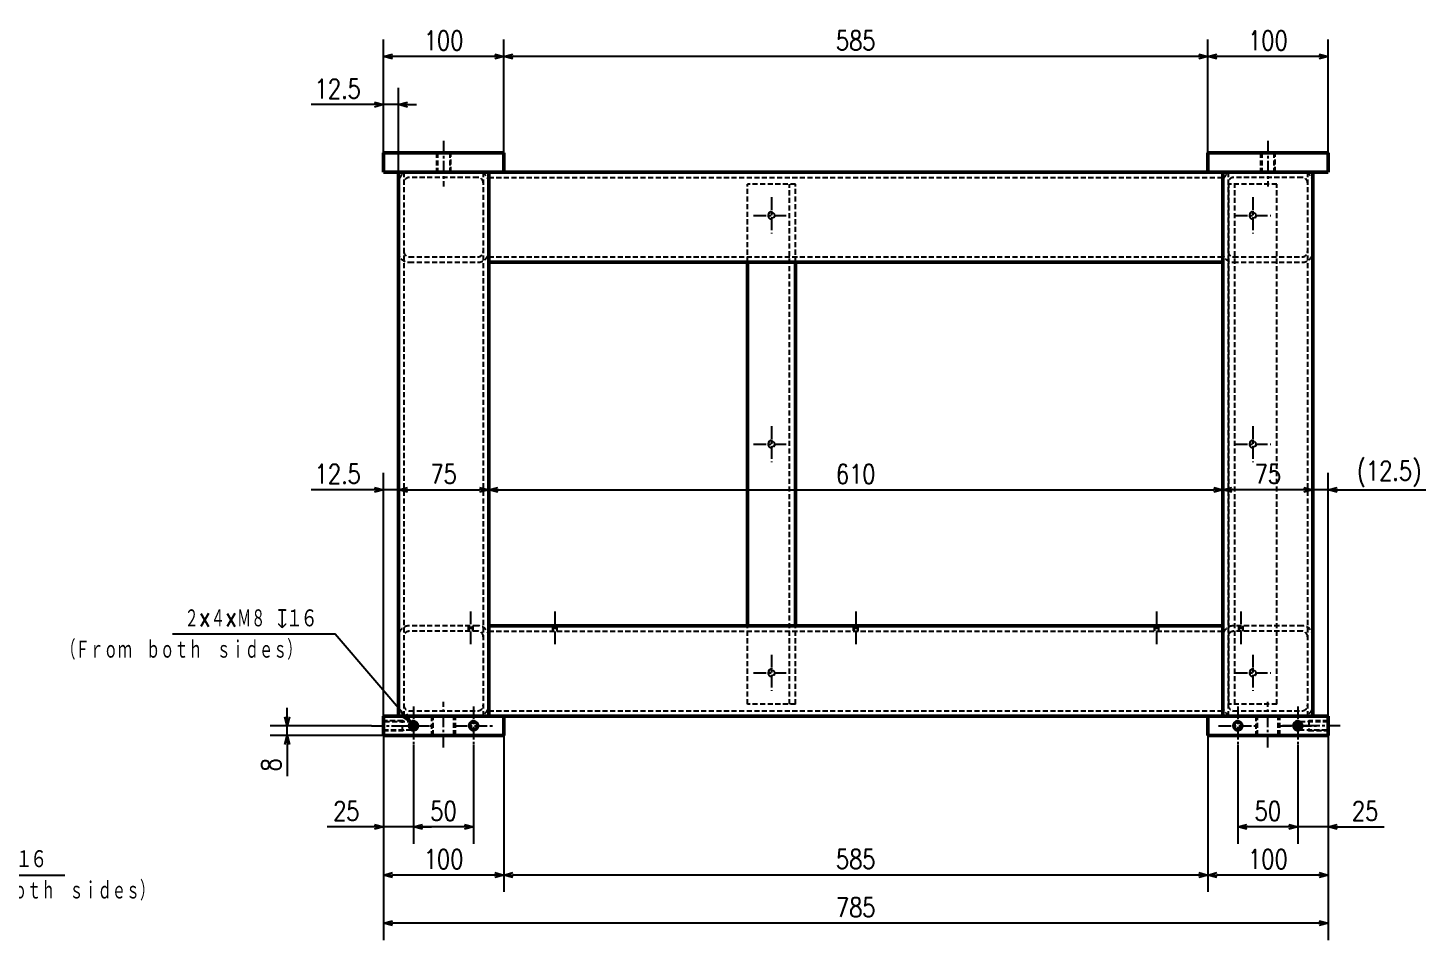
# Model space of a CAD drawing. Header units: millimetres. Extents: x -2067 to 1403, y -5380 to 1186.
# Drawn here: x 225 to 1386, y -654 to 104 of the extents above; entities that cross this region are included whole.
import ezdxf

# ---------------------------------------------------------------- set-up
doc = ezdxf.new("R2010")
doc.units = ezdxf.units.MM
doc.header["$LTSCALE"] = 0.331102
doc.linetypes.add('CENTER', pattern=[50.8, 31.75, -6.35, 6.35, -6.35])
doc.linetypes.add('DASHED', pattern=[19.05, 12.7, -6.35])
doc.layers.add('設計用（構成部品類）', color=7, linetype='Continuous')
doc.styles.get("Standard").update_dxf_attribs({"font": 'txt', "bigfont": 'extfont2'})
doc.dimstyles.get("Standard").update_dxf_attribs({"dimtxt": 2.5, "dimasz": 2.5, "dimexe": 1.25, "dimexo": 0.625, "dimtad": 1, "dimzin": 0, "dimdsep": 46, "dimtxsty": 'Standard', "dimcen": 2.5, "dimadec": 0, "dimazin": 0, "dimtfac": 0.75, "dimtmove": 0, "dimatfit": 3, "dimfxl": 1, "dimarcsym": 0})

# ---------------------------------------------------------------- blocks, each defined once
blk = doc.blocks.new('DIM_0004')
at = {"layer": '設計用（構成部品類）', "color": 7, "linetype": 'Continuous', "lineweight": 25}
for points in [[(4.4, 136), (0, 142.4), (7, 139.1)], [(0, 142.4), (142, 21), (277.2, 21)]]:
    blk.add_lwpolyline(points, dxfattribs=at)
at = {"layer": '設計用（構成部品類）', "color": 7, "linetype": 'Continuous', "lineweight": 50, "width": 0.666667}
for s, p in [('２×４×Ｍ８', (152, 26)), ('（Ｆｒｏｍ\u3000ｂｏｔｈ\u3000ｓｉｄｅｓ）', (152, 0))]:
    blk.add_text(s, height=16, dxfattribs=at).set_placement(p)
at = {"layer": '設計用（構成部品類）', "color": 7, "linetype": 'Continuous', "lineweight": 50, "insert": (228.8, 26), "char_height": 16, "width": 49.97, "attachment_point": 7, "line_spacing_factor": 0.6}
blk.add_mtext('\\A1;\\W0.816497;\\T0.816497;{\\fgdt;x}１６', dxfattribs=at)
blk = doc.blocks.new('_OPEN30')
at = {"color": 0, "linetype": 'ByBlock', "lineweight": -2}
for p, q in [((-1, 0.267949), (0, 0)), ((0, 0), (-1, -0.267949)), ((0, 0), (-1, 0))]:
    blk.add_line(p, q, dxfattribs=at)
blk = doc.blocks.new('*D211')
at = {"layer": 'Defpoints', "color": 0}
for p in [(520, -484), (1305, -484), (520, -640)]:
    blk.add_point(p, dxfattribs=at)
at = {"layer": '設計用（構成部品類）', "color": 0, "linetype": 'Continuous', "lineweight": 25}
for p, q in [((520, -484), (520, -654)), ((1305, -484), (1305, -654)), ((1297.5, -640), (527.5, -640))]:
    blk.add_line(p, q, dxfattribs=at)
at = {"layer": '設計用（構成部品類）', "color": 0, "lineweight": 25, "xscale": 7.5, "yscale": 7.5, "zscale": 7.5}
for p, rotation in [((520, -640), 180), ((1305, -640), 360)]:
    blk.add_blockref('_OPEN30', p, dxfattribs=dict(at, rotation=rotation))
at = {"layer": '設計用（構成部品類）', "color": 0, "lineweight": 50, "insert": (912.5, -626.832), "char_height": 16, "attachment_point": 5}
blk.add_mtext('\\W0.800000;785', dxfattribs=at)
blk = doc.blocks.new('*D212')
at = {"layer": 'Defpoints', "color": 0}
for p in [(520, -484), (620, -484), (520, -600)]:
    blk.add_point(p, dxfattribs=at)
at = {"layer": '設計用（構成部品類）', "color": 0, "linetype": 'Continuous', "lineweight": 25}
for p, q in [((520, -484), (520, -614)), ((620, -484), (620, -614)), ((612.5, -600), (527.5, -600))]:
    blk.add_line(p, q, dxfattribs=at)
at = {"layer": '設計用（構成部品類）', "color": 0, "lineweight": 25, "xscale": 7.5, "yscale": 7.5, "zscale": 7.5, "rotation": 180}
blk.add_blockref('_OPEN30', (520, -600), dxfattribs=at)
at = {"layer": '設計用（構成部品類）', "color": 0, "lineweight": 25, "xscale": 7.5, "yscale": 7.5, "zscale": 7.5}
blk.add_blockref('_OPEN30', (620, -600), dxfattribs=at)
at = {"layer": '設計用（構成部品類）', "color": 0, "lineweight": 50, "insert": (570, -586.832), "char_height": 16, "attachment_point": 5}
blk.add_mtext('\\W0.800000;100', dxfattribs=at)
blk = doc.blocks.new('*D213')
at = {"layer": 'Defpoints', "color": 0}
for p in [(620, -484), (1205, -484), (620, -600)]:
    blk.add_point(p, dxfattribs=at)
at = {"layer": '設計用（構成部品類）', "color": 0, "linetype": 'Continuous', "lineweight": 25}
for p, q in [((620, -484), (620, -614)), ((1205, -484), (1205, -614)), ((1197.5, -600), (627.5, -600))]:
    blk.add_line(p, q, dxfattribs=at)
at = {"layer": '設計用（構成部品類）', "color": 0, "lineweight": 25, "xscale": 7.5, "yscale": 7.5, "zscale": 7.5}
for p, rotation in [((620, -600), 180), ((1205, -600), 360)]:
    blk.add_blockref('_OPEN30', p, dxfattribs=dict(at, rotation=rotation))
at = {"layer": '設計用（構成部品類）', "color": 0, "lineweight": 50, "insert": (912.5, -586.832), "char_height": 16, "attachment_point": 5}
blk.add_mtext('\\W0.800000;585', dxfattribs=at)
blk = doc.blocks.new('*D214')
at = {"layer": 'Defpoints', "color": 0}
for p in [(1205, -484), (1305, -484), (1205, -600)]:
    blk.add_point(p, dxfattribs=at)
at = {"layer": '設計用（構成部品類）', "color": 0, "linetype": 'Continuous', "lineweight": 25}
for p, q in [((1205, -484), (1205, -614)), ((1305, -484), (1305, -614)), ((1297.5, -600), (1212.5, -600))]:
    blk.add_line(p, q, dxfattribs=at)
at = {"layer": '設計用（構成部品類）', "color": 0, "lineweight": 25, "xscale": 7.5, "yscale": 7.5, "zscale": 7.5, "rotation": 180}
blk.add_blockref('_OPEN30', (1205, -600), dxfattribs=at)
at = {"layer": '設計用（構成部品類）', "color": 0, "lineweight": 25, "xscale": 7.5, "yscale": 7.5, "zscale": 7.5}
blk.add_blockref('_OPEN30', (1305, -600), dxfattribs=at)
at = {"layer": '設計用（構成部品類）', "color": 0, "lineweight": 50, "insert": (1255, -586.832), "char_height": 16, "attachment_point": 5}
blk.add_mtext('\\W0.800000;100', dxfattribs=at)
blk = doc.blocks.new('*D215')
at = {"layer": 'Defpoints', "color": 0}
for p in [(1230, -492), (1280, -492), (1230, -560)]:
    blk.add_point(p, dxfattribs=at)
at = {"layer": '設計用（構成部品類）', "color": 0, "linetype": 'Continuous', "lineweight": 25}
for p, q in [((1230, -492), (1230, -574)), ((1280, -492), (1280, -574)), ((1272.5, -560), (1237.5, -560))]:
    blk.add_line(p, q, dxfattribs=at)
at = {"layer": '設計用（構成部品類）', "color": 0, "lineweight": 25, "xscale": 7.5, "yscale": 7.5, "zscale": 7.5, "rotation": 180}
blk.add_blockref('_OPEN30', (1230, -560), dxfattribs=at)
at = {"layer": '設計用（構成部品類）', "color": 0, "lineweight": 25, "xscale": 7.5, "yscale": 7.5, "zscale": 7.5}
blk.add_blockref('_OPEN30', (1280, -560), dxfattribs=at)
at = {"layer": '設計用（構成部品類）', "color": 0, "lineweight": 50, "insert": (1255, -546.832), "char_height": 16, "attachment_point": 5}
blk.add_mtext('\\W0.800000;50', dxfattribs=at)
blk = doc.blocks.new('*D216')
at = {"layer": 'Defpoints', "color": 0}
for p in [(1305, -484), (1280, -492), (1280, -560)]:
    blk.add_point(p, dxfattribs=at)
at = {"layer": '設計用（構成部品類）', "color": 0, "linetype": 'Continuous', "lineweight": 25}
for p, q in [((1305, -484), (1305, -574)), ((1280, -492), (1280, -574)), ((1272.5, -560), (1265, -560)), ((1305, -560), (1280, -560)), ((1305, -560), (1351.6064, -560)), ((1312.5, -560), (1320, -560))]:
    blk.add_line(p, q, dxfattribs=at)
at = {"layer": '設計用（構成部品類）', "color": 0, "lineweight": 25, "xscale": 7.5, "yscale": 7.5, "zscale": 7.5}
blk.add_blockref('_OPEN30', (1280, -560), dxfattribs=at)
at = {"layer": '設計用（構成部品類）', "color": 0, "lineweight": 25, "xscale": 7.5, "yscale": 7.5, "zscale": 7.5, "rotation": 180}
blk.add_blockref('_OPEN30', (1305, -560), dxfattribs=at)
at = {"layer": '設計用（構成部品類）', "color": 0, "lineweight": 50, "insert": (1335.8032, -546.832), "char_height": 16, "attachment_point": 5}
blk.add_mtext('\\W0.800000;25', dxfattribs=at)
blk = doc.blocks.new('*D217')
at = {"layer": 'Defpoints', "color": 0}
for p in [(545, -492), (595, -492), (545, -560)]:
    blk.add_point(p, dxfattribs=at)
at = {"layer": '設計用（構成部品類）', "color": 0, "linetype": 'Continuous', "lineweight": 25}
for p, q in [((545, -492), (545, -574)), ((595, -492), (595, -574)), ((587.5, -560), (552.5, -560))]:
    blk.add_line(p, q, dxfattribs=at)
at = {"layer": '設計用（構成部品類）', "color": 0, "lineweight": 25, "xscale": 7.5, "yscale": 7.5, "zscale": 7.5, "rotation": 180}
blk.add_blockref('_OPEN30', (545, -560), dxfattribs=at)
at = {"layer": '設計用（構成部品類）', "color": 0, "lineweight": 25, "xscale": 7.5, "yscale": 7.5, "zscale": 7.5}
blk.add_blockref('_OPEN30', (595, -560), dxfattribs=at)
at = {"layer": '設計用（構成部品類）', "color": 0, "lineweight": 50, "insert": (570, -546.832), "char_height": 16, "attachment_point": 5}
blk.add_mtext('\\W0.800000;50', dxfattribs=at)
blk = doc.blocks.new('*D218')
at = {"layer": 'Defpoints', "color": 0}
for p in [(520, -484), (545, -492), (520, -560)]:
    blk.add_point(p, dxfattribs=at)
at = {"layer": '設計用（構成部品類）', "color": 0, "linetype": 'Continuous', "lineweight": 25}
for p, q in [((520, -484), (520, -574)), ((545, -492), (545, -574)), ((520, -560), (473.3936, -560)), ((512.5, -560), (505, -560)), ((545, -560), (520, -560)), ((552.5, -560), (560, -560))]:
    blk.add_line(p, q, dxfattribs=at)
at = {"layer": '設計用（構成部品類）', "color": 0, "lineweight": 25, "xscale": 7.5, "yscale": 7.5, "zscale": 7.5}
blk.add_blockref('_OPEN30', (520, -560), dxfattribs=at)
at = {"layer": '設計用（構成部品類）', "color": 0, "lineweight": 25, "xscale": 7.5, "yscale": 7.5, "zscale": 7.5, "rotation": 180}
blk.add_blockref('_OPEN30', (545, -560), dxfattribs=at)
at = {"layer": '設計用（構成部品類）', "color": 0, "lineweight": 50, "insert": (489.1968, -546.832), "char_height": 16, "attachment_point": 5}
blk.add_mtext('\\W0.800000;25', dxfattribs=at)
blk = doc.blocks.new('*D219')
at = {"layer": 'Defpoints', "color": 0}
for p in [(1217.5, -280), (1217.5, -393), (1292.5, -468)]:
    blk.add_point(p, dxfattribs=at)
at = {"layer": '設計用（構成部品類）', "color": 0, "linetype": 'Continuous', "lineweight": 25}
blk.add_line((1285, -280), (1225, -280), dxfattribs=at)
at = {"layer": '設計用（構成部品類）', "color": 0, "lineweight": 25, "xscale": 7.5, "yscale": 7.5, "zscale": 7.5, "rotation": 180}
blk.add_blockref('_OPEN30', (1217.5, -280), dxfattribs=at)
at = {"layer": '設計用（構成部品類）', "color": 0, "lineweight": 25, "xscale": 7.5, "yscale": 7.5, "zscale": 7.5}
blk.add_blockref('_OPEN30', (1292.5, -280), dxfattribs=at)
at = {"layer": '設計用（構成部品類）', "color": 0, "lineweight": 50, "insert": (1255, -266.832), "char_height": 16, "attachment_point": 5}
blk.add_mtext('\\W0.800000;75', dxfattribs=at)
blk = doc.blocks.new('*D220')
at = {"layer": 'Defpoints', "color": 0}
for p in [(1217.5, -280), (607.5, -393), (1217.5, -393)]:
    blk.add_point(p, dxfattribs=at)
at = {"layer": '設計用（構成部品類）', "color": 0, "linetype": 'Continuous', "lineweight": 25}
blk.add_line((615, -280), (1210, -280), dxfattribs=at)
at = {"layer": '設計用（構成部品類）', "color": 0, "lineweight": 25, "xscale": 7.5, "yscale": 7.5, "zscale": 7.5, "rotation": 180}
blk.add_blockref('_OPEN30', (607.5, -280), dxfattribs=at)
at = {"layer": '設計用（構成部品類）', "color": 0, "lineweight": 25, "xscale": 7.5, "yscale": 7.5, "zscale": 7.5}
blk.add_blockref('_OPEN30', (1217.5, -280), dxfattribs=at)
at = {"layer": '設計用（構成部品類）', "color": 0, "lineweight": 50, "insert": (912.5, -266.832), "char_height": 16, "attachment_point": 5}
blk.add_mtext('\\W0.800000;610', dxfattribs=at)
blk = doc.blocks.new('*D221')
at = {"layer": 'Defpoints', "color": 0}
for p in [(607.5, -280), (607.5, -393), (532.5, -468)]:
    blk.add_point(p, dxfattribs=at)
at = {"layer": '設計用（構成部品類）', "color": 0, "linetype": 'Continuous', "lineweight": 25}
blk.add_line((540, -280), (600, -280), dxfattribs=at)
at = {"layer": '設計用（構成部品類）', "color": 0, "lineweight": 25, "xscale": 7.5, "yscale": 7.5, "zscale": 7.5, "rotation": 180}
blk.add_blockref('_OPEN30', (532.5, -280), dxfattribs=at)
at = {"layer": '設計用（構成部品類）', "color": 0, "lineweight": 25, "xscale": 7.5, "yscale": 7.5, "zscale": 7.5}
blk.add_blockref('_OPEN30', (607.5, -280), dxfattribs=at)
at = {"layer": '設計用（構成部品類）', "color": 0, "lineweight": 50, "insert": (570, -266.832), "char_height": 16, "attachment_point": 5}
blk.add_mtext('\\W0.800000;75', dxfattribs=at)
blk = doc.blocks.new('*D222')
at = {"layer": 'Defpoints', "color": 0}
for p in [(520, -280), (520, -468), (532.5, -468)]:
    blk.add_point(p, dxfattribs=at)
at = {"layer": '設計用（構成部品類）', "color": 0, "linetype": 'Continuous', "lineweight": 25}
for p, q in [((520, -468), (520, -266)), ((520, -280), (459.9, -280)), ((512.5, -280), (505, -280)), ((532.5, -280), (520, -280)), ((540, -280), (547.5, -280))]:
    blk.add_line(p, q, dxfattribs=at)
at = {"layer": '設計用（構成部品類）', "color": 0, "lineweight": 25, "xscale": 7.5, "yscale": 7.5, "zscale": 7.5}
blk.add_blockref('_OPEN30', (520, -280), dxfattribs=at)
at = {"layer": '設計用（構成部品類）', "color": 0, "lineweight": 25, "xscale": 7.5, "yscale": 7.5, "zscale": 7.5, "rotation": 180}
blk.add_blockref('_OPEN30', (532.5, -280), dxfattribs=at)
at = {"layer": '設計用（構成部品類）', "color": 0, "lineweight": 50, "insert": (482.1, -266.8), "char_height": 16, "attachment_point": 5}
blk.add_mtext('\\W0.800000;12.5', dxfattribs=at)
blk = doc.blocks.new('*D223')
at = {"layer": 'Defpoints', "color": 0}
for p in [(1292.5, -280), (1292.5, -468), (1305, -468)]:
    blk.add_point(p, dxfattribs=at)
at = {"layer": '設計用（構成部品類）', "color": 0, "linetype": 'Continuous', "lineweight": 25}
for p, q in [((1305, -468), (1305, -266)), ((1285, -280), (1277.5, -280)), ((1305, -280), (1292.5, -280)), ((1305, -280), (1386.4, -280)), ((1312.5, -280), (1320, -280))]:
    blk.add_line(p, q, dxfattribs=at)
at = {"layer": '設計用（構成部品類）', "color": 0, "lineweight": 25, "xscale": 7.5, "yscale": 7.5, "zscale": 7.5}
blk.add_blockref('_OPEN30', (1292.5, -280), dxfattribs=at)
at = {"layer": '設計用（構成部品類）', "color": 0, "lineweight": 25, "xscale": 7.5, "yscale": 7.5, "zscale": 7.5, "rotation": 180}
blk.add_blockref('_OPEN30', (1305, -280), dxfattribs=at)
at = {"layer": '設計用（構成部品類）', "color": 0, "lineweight": 50, "insert": (1355.7, -266.8), "char_height": 16, "attachment_point": 5}
blk.add_mtext('\\W0.800000;(12.5)', dxfattribs=at)
blk = doc.blocks.new('*D224')
at = {"layer": 'Defpoints', "color": 0}
for p in [(520, 80), (520, 0), (620, 0)]:
    blk.add_point(p, dxfattribs=at)
at = {"layer": '設計用（構成部品類）', "color": 0, "linetype": 'Continuous', "lineweight": 25}
for p, q in [((520, 0), (520, 94)), ((620, 0), (620, 94)), ((612.5, 80), (527.5, 80))]:
    blk.add_line(p, q, dxfattribs=at)
at = {"layer": '設計用（構成部品類）', "color": 0, "lineweight": 25, "xscale": 7.5, "yscale": 7.5, "zscale": 7.5, "rotation": 180}
blk.add_blockref('_OPEN30', (520, 80), dxfattribs=at)
at = {"layer": '設計用（構成部品類）', "color": 0, "lineweight": 25, "xscale": 7.5, "yscale": 7.5, "zscale": 7.5}
blk.add_blockref('_OPEN30', (620, 80), dxfattribs=at)
at = {"layer": '設計用（構成部品類）', "color": 0, "lineweight": 50, "insert": (570, 93.168), "char_height": 16, "attachment_point": 5}
blk.add_mtext('\\W0.800000;100', dxfattribs=at)
blk = doc.blocks.new('*D225')
at = {"layer": 'Defpoints', "color": 0}
for p in [(620, 80), (620, 0), (1205, 0)]:
    blk.add_point(p, dxfattribs=at)
at = {"layer": '設計用（構成部品類）', "color": 0, "linetype": 'Continuous', "lineweight": 25}
for p, q in [((620, 0), (620, 94)), ((1205, 0), (1205, 94)), ((1197.5, 80), (627.5, 80))]:
    blk.add_line(p, q, dxfattribs=at)
at = {"layer": '設計用（構成部品類）', "color": 0, "lineweight": 25, "xscale": 7.5, "yscale": 7.5, "zscale": 7.5}
for p, rotation in [((620, 80), 180), ((1205, 80), 360)]:
    blk.add_blockref('_OPEN30', p, dxfattribs=dict(at, rotation=rotation))
at = {"layer": '設計用（構成部品類）', "color": 0, "lineweight": 50, "insert": (912.5, 93.168), "char_height": 16, "attachment_point": 5}
blk.add_mtext('\\W0.800000;585', dxfattribs=at)
blk = doc.blocks.new('*D226')
at = {"layer": 'Defpoints', "color": 0}
for p in [(1205, 80), (1205, 0), (1305, 0)]:
    blk.add_point(p, dxfattribs=at)
at = {"layer": '設計用（構成部品類）', "color": 0, "linetype": 'Continuous', "lineweight": 25}
for p, q in [((1205, 0), (1205, 94)), ((1305, 0), (1305, 94)), ((1297.5, 80), (1212.5, 80))]:
    blk.add_line(p, q, dxfattribs=at)
at = {"layer": '設計用（構成部品類）', "color": 0, "lineweight": 25, "xscale": 7.5, "yscale": 7.5, "zscale": 7.5, "rotation": 180}
blk.add_blockref('_OPEN30', (1205, 80), dxfattribs=at)
at = {"layer": '設計用（構成部品類）', "color": 0, "lineweight": 25, "xscale": 7.5, "yscale": 7.5, "zscale": 7.5}
blk.add_blockref('_OPEN30', (1305, 80), dxfattribs=at)
at = {"layer": '設計用（構成部品類）', "color": 0, "lineweight": 50, "insert": (1255, 93.168), "char_height": 16, "attachment_point": 5}
blk.add_mtext('\\W0.800000;100', dxfattribs=at)
blk = doc.blocks.new('*D227')
at = {"layer": 'Defpoints', "color": 0}
for p in [(520, 40), (520, 0), (532.5, -25)]:
    blk.add_point(p, dxfattribs=at)
at = {"layer": '設計用（構成部品類）', "color": 0, "linetype": 'Continuous', "lineweight": 25}
for p, q in [((520, 0), (520, 54)), ((532.5, -25), (532.5, 54)), ((520, 40), (459.9, 40)), ((512.5, 40), (505, 40)), ((532.5, 40), (520, 40)), ((540, 40), (547.5, 40))]:
    blk.add_line(p, q, dxfattribs=at)
at = {"layer": '設計用（構成部品類）', "color": 0, "lineweight": 25, "xscale": 7.5, "yscale": 7.5, "zscale": 7.5}
blk.add_blockref('_OPEN30', (520, 40), dxfattribs=at)
at = {"layer": '設計用（構成部品類）', "color": 0, "lineweight": 25, "xscale": 7.5, "yscale": 7.5, "zscale": 7.5, "rotation": 180}
blk.add_blockref('_OPEN30', (532.5, 40), dxfattribs=at)
at = {"layer": '設計用（構成部品類）', "color": 0, "lineweight": 50, "insert": (482.1, 53.2), "char_height": 16, "attachment_point": 5}
blk.add_mtext('\\W0.800000;12.5', dxfattribs=at)
blk = doc.blocks.new('DIM_0005')
at = {"layer": '設計用（構成部品類）', "color": 7, "linetype": 'Continuous', "lineweight": 25}
for points in [[(290, 0), (227.6, 73), (92.4, 73)], [(286.7, 7), (290, 0), (283.6, 4.4)]]:
    blk.add_lwpolyline(points, dxfattribs=at)
at = {"layer": '設計用（構成部品類）', "color": 7, "linetype": 'Continuous', "lineweight": 50, "width": 0.666667}
for s, p in [('２×４×Ｍ８', (102.4, 78)), ('（Ｆｒｏｍ\u3000ｂｏｔｈ\u3000ｓｉｄｅｓ）', (0, 52))]:
    blk.add_text(s, height=16, dxfattribs=at).set_placement(p)
at = {"layer": '設計用（構成部品類）', "color": 7, "linetype": 'Continuous', "lineweight": 50, "insert": (179.2, 78), "char_height": 16, "width": 49.97, "attachment_point": 7, "line_spacing_factor": 0.6}
blk.add_mtext('\\A1;\\W0.816497;\\T0.816497;{\\fgdt;x}１６', dxfattribs=at)
blk = doc.blocks.new('*D229')
at = {"layer": 'Defpoints', "color": 0}
for p in [(440, -476), (510, -476), (520, -484)]:
    blk.add_point(p, dxfattribs=at)
at = {"layer": '設計用（構成部品類）', "color": 0, "linetype": 'Continuous', "lineweight": 25}
for p, q in [((440, -468.5), (440, -461)), ((510, -476), (426, -476)), ((440, -484), (440, -476)), ((520, -484), (426, -484)), ((440, -484), (440, -517.8)), ((440, -491.5), (440, -499))]:
    blk.add_line(p, q, dxfattribs=at)
at = {"layer": '設計用（構成部品類）', "color": 0, "lineweight": 25, "xscale": 7.5, "yscale": 7.5, "zscale": 7.5}
for p, rotation in [((440, -476), 270), ((440, -484), 90)]:
    blk.add_blockref('_OPEN30', p, dxfattribs=dict(at, rotation=rotation))
at = {"layer": '設計用（構成部品類）', "color": 0, "lineweight": 50, "insert": (426.8, -508.4), "char_height": 16, "attachment_point": 5, "rotation": 90}
blk.add_mtext('\\W0.800000;8', dxfattribs=at)
blk = doc.blocks.new('JZB_0024')
at = {"layer": '設計用（構成部品類）', "color": 8, "linetype": 'CENTER', "lineweight": 25}
for p, q in [((15, 30), (15, 0)), ((0, 15), (30, 15))]:
    blk.add_line(p, q, dxfattribs=at)
at = {"layer": '設計用（構成部品類）', "color": 254, "linetype": 'DASHED', "lineweight": 25}
blk.add_circle((15, 15), 2.46, dxfattribs=at)
blk.add_arc((15, 15), 3, 75, 345, dxfattribs=at)
blk = doc.blocks.new('JZB_0025')
at = {"layer": '設計用（構成部品類）', "color": 8, "linetype": 'CENTER', "lineweight": 25}
for p, q in [((15, 30), (15, 0)), ((0, 15), (30, 15))]:
    blk.add_line(p, q, dxfattribs=at)
at = {"layer": '設計用（構成部品類）', "color": 254, "linetype": 'DASHED', "lineweight": 25}
blk.add_circle((15, 15), 2.46, dxfattribs=at)
blk.add_arc((15, 15), 3, 75, 345, dxfattribs=at)
blk = doc.blocks.new('JZB_0026')
at = {"layer": '設計用（構成部品類）', "color": 8, "linetype": 'CENTER', "lineweight": 25}
for p, q in [((15, 30), (15, 0)), ((0, 15), (30, 15))]:
    blk.add_line(p, q, dxfattribs=at)
at = {"layer": '設計用（構成部品類）', "color": 254, "linetype": 'DASHED', "lineweight": 25}
blk.add_circle((15, 15), 2.46, dxfattribs=at)
blk.add_arc((15, 15), 3, 75, 345, dxfattribs=at)
blk = doc.blocks.new('JZB_0027')
at = {"layer": '設計用（構成部品類）', "color": 8, "linetype": 'CENTER', "lineweight": 25}
blk.add_line((2, 28.5), (2, 0), dxfattribs=at)
at = {"layer": '設計用（構成部品類）', "color": 254, "linetype": 'DASHED', "lineweight": 25}
for p, q in [((0, 16.5), (0, 12)), ((0.38, 16.5), (0.38, 12)), ((3.62, 16.5), (3.62, 12)), ((4, 12), (4, 16.5))]:
    blk.add_line(p, q, dxfattribs=at)
blk = doc.blocks.new('JZB_0028')
at = {"layer": '設計用（構成部品類）', "color": 8, "linetype": 'CENTER', "lineweight": 25}
blk.add_line((2, 28.5), (2, 0), dxfattribs=at)
at = {"layer": '設計用（構成部品類）', "color": 254, "linetype": 'DASHED', "lineweight": 25}
for p, q in [((0, 16.5), (0, 12)), ((0.38, 16.5), (0.38, 12)), ((3.62, 16.5), (3.62, 12)), ((4, 12), (4, 16.5))]:
    blk.add_line(p, q, dxfattribs=at)
blk = doc.blocks.new('JZB_0029')
at = {"layer": '設計用（構成部品類）', "color": 8, "linetype": 'CENTER', "lineweight": 25}
blk.add_line((2, 28.5), (2, 0), dxfattribs=at)
at = {"layer": '設計用（構成部品類）', "color": 254, "linetype": 'DASHED', "lineweight": 25}
for p, q in [((0, 16.5), (0, 12)), ((0.38, 16.5), (0.38, 12)), ((3.62, 16.5), (3.62, 12)), ((4, 12), (4, 16.5))]:
    blk.add_line(p, q, dxfattribs=at)
blk = doc.blocks.new('JZB_0030')
at = {"layer": '設計用（構成部品類）', "color": 8, "linetype": 'CENTER', "lineweight": 25}
for p, q in [((16, 32), (16, 0)), ((0, 16), (32, 16))]:
    blk.add_line(p, q, dxfattribs=at)
at = {"layer": '設計用（構成部品類）', "color": 254, "linetype": 'Continuous', "lineweight": 50}
blk.add_circle((16, 16), 3.33, dxfattribs=at)
at = {"layer": '設計用（構成部品類）', "color": 254, "linetype": 'Continuous', "lineweight": 25}
blk.add_arc((16, 16), 4, 75, 345, dxfattribs=at)
blk = doc.blocks.new('JZB_0031')
at = {"layer": '設計用（構成部品類）', "color": 8, "linetype": 'CENTER', "lineweight": 25}
for p, q in [((16, 32), (16, 0)), ((0, 16), (32, 16))]:
    blk.add_line(p, q, dxfattribs=at)
at = {"layer": '設計用（構成部品類）', "color": 254, "linetype": 'Continuous', "lineweight": 50}
blk.add_circle((16, 16), 3.33, dxfattribs=at)
at = {"layer": '設計用（構成部品類）', "color": 254, "linetype": 'Continuous', "lineweight": 25}
blk.add_arc((16, 16), 4, 75, 345, dxfattribs=at)
blk = doc.blocks.new('JZB_0032')
at = {"layer": '設計用（構成部品類）', "color": 8, "linetype": 'CENTER', "lineweight": 25}
blk.add_line((24.9, 1.5), (0, 1.5), dxfattribs=at)
at = {"layer": '設計用（構成部品類）', "color": 254, "linetype": 'DASHED', "lineweight": 25}
for p, q in [((12.9, 3.1), (12, 1.5)), ((12, 1.5), (12.9, 0))]:
    blk.add_line(p, q, dxfattribs=at)
blk = doc.blocks.new('JZB_0033')
at = {"layer": '設計用（構成部品類）', "color": 8, "linetype": 'CENTER', "lineweight": 25}
blk.add_line((47, 4), (0, 4), dxfattribs=at)
at = {"layer": '設計用（構成部品類）', "color": 254, "linetype": 'DASHED', "lineweight": 25}
for p, q in [((13, 7.3), (12, 5.6)), ((12, 2.5), (13, 0.7)), ((37, 7.3), (13, 7.3)), ((13, 7.3), (13, 7.2)), ((13, 0.8), (13, 0.7)), ((13, 0.7), (37, 0.7)), ((21, 8), (19.9, 7.3)), ((19.9, 0.7), (21, 0)), ((21, 8), (21, 0)), ((37, 8), (21, 8)), ((21, 0), (37, 0))]:
    blk.add_line(p, q, dxfattribs=at)
at = {"layer": '設計用（構成部品類）', "color": 254, "linetype": 'Continuous', "lineweight": 50}
blk.add_line((13, 0.8), (13, 7.2), dxfattribs=at)
blk = doc.blocks.new('JZB_0034')
at = {"layer": '設計用（構成部品類）', "color": 8, "linetype": 'CENTER', "lineweight": 25}
blk.add_line((10, 0), (10, 38), dxfattribs=at)
at = {"layer": '設計用（構成部品類）', "color": 254, "linetype": 'DASHED', "lineweight": 25}
for p, q in [((0, 26), (0, 10)), ((1.35, 10), (1.35, 26)), ((18.65, 10), (18.65, 26)), ((20, 10), (20, 26))]:
    blk.add_line(p, q, dxfattribs=at)
blk = doc.blocks.new('JZB_0035')
at = {"layer": '設計用（構成部品類）', "color": 8, "linetype": 'CENTER', "lineweight": 25}
for p, q in [((16, 32), (16, 0)), ((0, 16), (32, 16))]:
    blk.add_line(p, q, dxfattribs=at)
at = {"layer": '設計用（構成部品類）', "color": 254, "linetype": 'Continuous', "lineweight": 50}
blk.add_circle((16, 16), 3.33, dxfattribs=at)
at = {"layer": '設計用（構成部品類）', "color": 254, "linetype": 'Continuous', "lineweight": 25}
blk.add_arc((16, 16), 4, 75, 345, dxfattribs=at)
blk = doc.blocks.new('JZB_0036')
at = {"layer": '設計用（構成部品類）', "color": 8, "linetype": 'CENTER', "lineweight": 25}
for p, q in [((16, 32), (16, 0)), ((0, 16), (32, 16))]:
    blk.add_line(p, q, dxfattribs=at)
at = {"layer": '設計用（構成部品類）', "color": 254, "linetype": 'Continuous', "lineweight": 50}
blk.add_circle((16, 16), 3.33, dxfattribs=at)
at = {"layer": '設計用（構成部品類）', "color": 254, "linetype": 'Continuous', "lineweight": 25}
blk.add_arc((16, 16), 4, 75, 345, dxfattribs=at)
blk = doc.blocks.new('JZB_0037')
at = {"layer": '設計用（構成部品類）', "color": 8, "linetype": 'CENTER', "lineweight": 25}
blk.add_line((0, 1.6), (24.9, 1.6), dxfattribs=at)
at = {"layer": '設計用（構成部品類）', "color": 254, "linetype": 'DASHED', "lineweight": 25}
for p, q in [((12.9, 1.6), (12, 3.1)), ((12, 0), (12.9, 1.6))]:
    blk.add_line(p, q, dxfattribs=at)
blk = doc.blocks.new('JZB_0038')
at = {"layer": '設計用（構成部品類）', "color": 8, "linetype": 'CENTER', "lineweight": 25}
blk.add_line((0, 4), (47, 4), dxfattribs=at)
at = {"layer": '設計用（構成部品類）', "color": 254, "linetype": 'DASHED', "lineweight": 25}
for p, q in [((26, 8), (10, 8)), ((34, 7.3), (10, 7.3)), ((10, 0.7), (34, 0.7)), ((10, 0), (26, 0)), ((27.2, 7.3), (26, 8)), ((26, 0), (26, 8)), ((26, 0), (27.2, 0.7)), ((35, 5.5), (34, 7.3)), ((34, 7.2), (34, 7.3)), ((34, 0.7), (35, 2.4)), ((34, 0.7), (34, 0.8))]:
    blk.add_line(p, q, dxfattribs=at)
at = {"layer": '設計用（構成部品類）', "color": 254, "linetype": 'Continuous', "lineweight": 50}
blk.add_line((34, 7.2), (34, 0.8), dxfattribs=at)
blk = doc.blocks.new('JZB_0039')
at = {"layer": '設計用（構成部品類）', "color": 8, "linetype": 'CENTER', "lineweight": 25}
blk.add_line((10, 0), (10, 38), dxfattribs=at)
at = {"layer": '設計用（構成部品類）', "color": 254, "linetype": 'DASHED', "lineweight": 25}
for p, q in [((0, 26), (0, 10)), ((1.35, 10), (1.35, 26)), ((18.65, 10), (18.65, 26)), ((20, 10), (20, 26))]:
    blk.add_line(p, q, dxfattribs=at)
blk = doc.blocks.new('JZB_0040')
at = {"layer": '設計用（構成部品類）', "color": 8, "linetype": 'CENTER', "lineweight": 25}
blk.add_line((2, 28.5), (2, 0), dxfattribs=at)
at = {"layer": '設計用（構成部品類）', "color": 254, "linetype": 'DASHED', "lineweight": 25}
for p, q in [((0, 16.5), (0, 12)), ((0.38, 16.5), (0.38, 12)), ((3.62, 16.5), (3.62, 12)), ((4, 12), (4, 16.5))]:
    blk.add_line(p, q, dxfattribs=at)
blk = doc.blocks.new('JZB_0041')
at = {"layer": '設計用（構成部品類）', "color": 8, "linetype": 'CENTER', "lineweight": 25}
blk.add_line((2, 28.5), (2, 0), dxfattribs=at)
at = {"layer": '設計用（構成部品類）', "color": 254, "linetype": 'DASHED', "lineweight": 25}
for p, q in [((0, 16.5), (0, 12)), ((0.38, 16.5), (0.38, 12)), ((3.62, 16.5), (3.62, 12)), ((4, 12), (4, 16.5))]:
    blk.add_line(p, q, dxfattribs=at)
blk = doc.blocks.new('JZB_0042')
at = {"layer": '設計用（構成部品類）', "color": 8, "linetype": 'CENTER', "lineweight": 25}
blk.add_line((6, 38), (6, 0), dxfattribs=at)
at = {"layer": '設計用（構成部品類）', "color": 254, "linetype": 'DASHED', "lineweight": 25}
for p, q in [((0, 28), (0, 12)), ((1, 28), (1, 12)), ((11.1, 28), (11.1, 12)), ((12, 12), (12, 28))]:
    blk.add_line(p, q, dxfattribs=at)
blk = doc.blocks.new('JZB_0043')
at = {"layer": '設計用（構成部品類）', "color": 8, "linetype": 'CENTER', "lineweight": 25}
blk.add_line((6, 38), (6, 0), dxfattribs=at)
at = {"layer": '設計用（構成部品類）', "color": 254, "linetype": 'DASHED', "lineweight": 25}
for p, q in [((0, 28), (0, 12)), ((0.9, 28), (0.9, 12)), ((11, 28), (11, 12)), ((12, 12), (12, 28))]:
    blk.add_line(p, q, dxfattribs=at)
blk = doc.blocks.new('JZB_0044')
at = {"layer": '設計用（構成部品類）', "color": 8, "linetype": 'CENTER', "lineweight": 25}
for p, q in [((15, 30), (15, 0)), ((0, 15), (30, 15))]:
    blk.add_line(p, q, dxfattribs=at)
at = {"layer": '設計用（構成部品類）', "color": 254, "linetype": 'DASHED', "lineweight": 25}
blk.add_circle((15, 15), 2.46, dxfattribs=at)
blk.add_arc((15, 15), 3, 75, 345, dxfattribs=at)
blk = doc.blocks.new('JZB_0045')
at = {"layer": '設計用（構成部品類）', "color": 8, "linetype": 'CENTER', "lineweight": 25}
for p, q in [((15, 30), (15, 0)), ((0, 15), (30, 15))]:
    blk.add_line(p, q, dxfattribs=at)
at = {"layer": '設計用（構成部品類）', "color": 254, "linetype": 'DASHED', "lineweight": 25}
blk.add_circle((15, 15), 2.46, dxfattribs=at)
blk.add_arc((15, 15), 3, 75, 345, dxfattribs=at)
blk = doc.blocks.new('JZB_0046')
at = {"layer": '設計用（構成部品類）', "color": 8, "linetype": 'CENTER', "lineweight": 25}
for p, q in [((15, 30), (15, 0)), ((0, 15), (30, 15))]:
    blk.add_line(p, q, dxfattribs=at)
at = {"layer": '設計用（構成部品類）', "color": 254, "linetype": 'DASHED', "lineweight": 25}
blk.add_circle((15, 15), 2.46, dxfattribs=at)
blk.add_arc((15, 15), 3, 75, 345, dxfattribs=at)

msp = doc.modelspace()

# ---------------------------------------------------------------- linework, layer by layer
at = {"layer": '設計用（構成部品類）', "color": 254, "linetype": 'Continuous', "lineweight": 50}
for p, q in [((520, 0), (520, -16)), ((620, 0), (520, 0)), ((620, -16), (620, 0)), ((1205, 0), (1205, -16)), ((1305, 0), (1205, 0)), ((1305, -16), (1305, 0)), ((520, -16), (620, -16)), ((532.5, -16), (532.5, -468)), ((607.5, -91), (607.5, -16)), ((620, -16), (1205, -16)), ((1205, -16), (1305, -16)), ((1217.5, -91), (1217.5, -16)), ((1292.5, -16), (1292.5, -468)), ((607.5, -91), (1217.5, -91)), ((607.5, -91), (607.5, -393)), ((822.5, -393), (822.5, -91)), ((862.5, -393), (862.5, -91)), ((1217.5, -91), (1217.5, -393)), ((607.5, -393), (1217.5, -393)), ((607.5, -468), (607.5, -393)), ((1217.5, -468), (1217.5, -393)), ((620, -468), (520, -468)), ((520, -468), (520, -484)), ((620, -468), (1205, -468)), ((620, -484), (620, -468)), ((1205, -468), (1205, -484)), ((1305, -468), (1205, -468)), ((1281, -472.8289), (1280, -474.4071)), ((1305, -484), (1305, -468)), ((520, -484), (620, -484)), ((544, -479.1711), (545, -477.5929)), ((1205, -484), (1305, -484))]:
    msp.add_line(p, q, dxfattribs=at)
at = {"layer": '設計用（構成部品類）', "color": 254, "linetype": 'DASHED', "lineweight": 25}
for p, q in [((537, -16), (537, -468)), ((598.5, -20.5), (541.5, -20.5)), ((603, -16), (603, -468)), ((607.5, -20.5), (1217.5, -20.5)), ((1222, -16), (1222, -468)), ((1283.5, -20.5), (1226.5, -20.5)), ((1288, -16), (1288, -468)), ((822.5, -91), (822.5, -26)), ((862.5, -26), (822.5, -26)), ((857.5, -458), (857.5, -26)), ((862.5, -91), (862.5, -26)), ((1222.5, -458), (1222.5, -26)), ((1262.5, -26), (1222.5, -26)), ((1227.5, -458), (1227.5, -26)), ((1262.5, -458), (1262.5, -26)), ((541.5, -86.5), (598.5, -86.5)), ((541.5, -91), (598.5, -91)), ((607.5, -86.5), (1217.5, -86.5)), ((1226.5, -86.5), (1283.5, -86.5)), ((1226.5, -91), (1283.5, -91)), ((598.5, -393), (541.5, -393)), ((822.5, -458), (822.5, -393)), ((862.5, -458), (862.5, -393)), ((1283.5, -393), (1226.5, -393)), ((598.5, -397.5), (541.5, -397.5)), ((607.5, -397.5), (1217.5, -397.5)), ((1283.5, -397.5), (1226.5, -397.5)), ((541.5, -463.5), (598.5, -463.5)), ((607.5, -463.5), (1217.5, -463.5)), ((862.5, -458), (822.5, -458)), ((1262.5, -458), (1222.5, -458)), ((1226.5, -463.5), (1283.5, -463.5)), ((1279.575, -475.256), (1279.9776, -474.446)), ((1279.9776, -474.446), (1280.2077, -474.0584)), ((545.0224, -477.554), (544.7923, -477.9416)), ((545.425, -476.744), (545.0224, -477.554))]:
    msp.add_line(p, q, dxfattribs=at)
for centre, radius, start, end in [((541.5, -25), 9, 90, 180), ((541.5, -25), 4.5, 90, 180), ((598.5, -25), 9, 0, 90), ((598.5, -25), 4.5, 0, 90), ((1226.5, -25), 9, 90, 180), ((1226.5, -25), 4.5, 90, 180), ((1283.5, -25), 9, 0, 90), ((1283.5, -25), 4.5, 0, 90), ((541.5, -82), 9, 180, 270), ((541.5, -82), 4.5, 180, 270), ((598.5, -82), 9, 270, 0), ((598.5, -82), 4.5, 270, 0), ((1226.5, -82), 9, 180, 270), ((1226.5, -82), 4.5, 180, 270), ((1283.5, -82), 4.5, 270, 0), ((1283.5, -82), 9, 270, 0), ((541.5, -402), 9, 90, 180), ((598.5, -402), 9, 0, 90), ((1226.5, -402), 9, 90, 180), ((1283.5, -402), 9, 0, 90), ((541.5, -402), 4.5, 90, 180), ((598.5, -402), 4.5, 0, 90), ((1226.5, -402), 4.5, 90, 180), ((1283.5, -402), 4.5, 0, 90), ((541.5, -459), 9, 180, 270), ((541.5, -459), 4.5, 180, 270), ((598.5, -459), 9, 270, 0), ((598.5, -459), 4.5, 270, 0), ((1226.5, -459), 9, 180, 270), ((1226.5, -459), 4.5, 180, 270), ((1283.5, -459), 9, 270, 0), ((1283.5, -459), 4.5, 270, 0)]:
    msp.add_arc(centre, radius, start, end, dxfattribs=at)
at = {"layer": '設計用（構成部品類）', "color": 254, "linetype": 'Continuous', "lineweight": 50}
for points, knots in [([(545.0224, -474.446), (544.9203, -474.2756), (544.5984, -473.7248), (544.2387, -473.1976), (544, -472.8289)], [0, 0, 0, 0, 0.595756992, 1.913393888, 1.913393888, 1.913393888, 1.913393888]), ([(545, -477.5929), (545.11, -477.3841), (545.3544, -476.9641), (545.5778, -476.3627), (545.5918, -475.8232), (545.4429, -475.1949), (545.1755, -474.7686), (545.0224, -474.446)], [0, 0, 0, 0, 0.708016534, 1.460993803, 1.890517848, 2.308034546, 3.379382161, 3.379382161, 3.379382161, 3.379382161]), ([(1280, -474.4071), (1279.89, -474.6159), (1279.6456, -475.0359), (1279.4222, -475.6373), (1279.4082, -476.1768), (1279.5571, -476.8051), (1279.8245, -477.2314), (1279.9776, -477.554)], [0, 0, 0, 0, 0.708016534, 1.460993803, 1.890517848, 2.308034546, 3.379382161, 3.379382161, 3.379382161, 3.379382161]), ([(1279.9776, -477.554), (1280.0797, -477.7244), (1280.4016, -478.2752), (1280.7613, -478.8024), (1281, -479.1711)], [0, 0, 0, 0, 0.595756992, 1.913393888, 1.913393888, 1.913393888, 1.913393888])]:
    msp.add_open_spline(points, degree=3, knots=knots, dxfattribs=at)
at = {"layer": '設計用（構成部品類）', "color": 254, "linetype": 'DASHED', "lineweight": 25}
for points in [[(545, -474.4071), (545.11, -474.6159), (545.275, -474.8878), (545.3933, -475.1818), (545.425, -475.256)], [(1280, -477.5929), (1279.89, -477.3841), (1279.725, -477.1122), (1279.6067, -476.8182), (1279.575, -476.744)]]:
    msp.add_open_spline(points, degree=3, knots=[0, 0, 0, 0, 0.7080165345, 0.9499941627, 0.9499941627, 0.9499941627, 0.9499941627], dxfattribs=at)

# ---------------------------------------------------------------- block references
at = {"layer": '設計用（構成部品類）'}
for name, p in [('JZB_0042', (564, -28)), ('JZB_0043', (1249, -28)), ('JZB_0026', (827.5, -67)), ('JZB_0046', (1227.5, -67)), ('JZB_0025', (827.5, -257)), ('JZB_0045', (1227.5, -257)), ('JZB_0041', (590.5, -409.5)), ('JZB_0029', (660.5, -409.5)), ('JZB_0028', (910.5, -409.5)), ('JZB_0027', (1160.5, -409.5)), ('JZB_0040', (1230.5, -409.5)), ('JZB_0024', (827.5, -447)), ('JZB_0044', (1227.5, -447)), ('JZB_0035', (529, -492)), ('JZB_0039', (560, -494)), ('JZB_0036', (579, -492)), ('JZB_0031', (1214, -492)), ('JZB_0034', (1245, -494)), ('JZB_0030', (1264, -492)), ('JZB_0038', (510, -480)), ('JZB_0037', (533, -477.5929)), ('JZB_0032', (1267.0803, -477.5429)), ('JZB_0033', (1267.9711, -480))]:
    msp.add_blockref(name, p, dxfattribs=at)
at = {"layer": '設計用（構成部品類）', "color": 7, "linetype": 'Continuous', "lineweight": 25}
for name, p in [('DIM_0005', (252.4, -472.9601)), ('DIM_0004', (-21.96, -621))]:
    msp.add_blockref(name, p, dxfattribs=at)

# ---------------------------------------------------------------- dimensions: what is measured, and where the dimension line sits
at = {"layer": '設計用（構成部品類）', "color": 7, "linetype": 'Continuous', "lineweight": 50}
for base, p1, p2, angle, override, picture, middle in [((520, 80), (620, 0), (520, 0), 180, {"dimtxt": 16, "dimasz": 7.5, "dimexe": 14, "dimexo": 0, "dimgap": 5, "dimdec": 3, "dimzin": 8, "dimblk": 'OPEN30', "dimclrd": 0, "dimclre": 0, "dimclrt": 0, "dimtp": 0, "dimtm": 0, "dimlwd": 25, "dimlwe": 25}, '*D224', (570, 80)), ((620, 80), (1205, 0), (620, 0), 180, {"dimtxt": 16, "dimasz": 7.5, "dimexe": 14, "dimexo": 0, "dimgap": 5, "dimdec": 3, "dimzin": 8, "dimblk": 'OPEN30', "dimclrd": 0, "dimclre": 0, "dimclrt": 0, "dimtp": 0, "dimtm": 0, "dimlwd": 25, "dimlwe": 25}, '*D225', (912.5, 80)), ((1205, 80), (1305, 0), (1205, 0), 180, {"dimtxt": 16, "dimasz": 7.5, "dimexe": 14, "dimexo": 0, "dimgap": 5, "dimdec": 3, "dimzin": 8, "dimblk": 'OPEN30', "dimclrd": 0, "dimclre": 0, "dimclrt": 0, "dimtp": 0, "dimtm": 0, "dimlwd": 25, "dimlwe": 25}, '*D226', (1255, 80)), ((520, 40), (532.5, -25), (520, 0), 180, {"dimtxt": 16, "dimasz": 7.5, "dimexe": 14, "dimexo": 0, "dimgap": 5, "dimdec": 3, "dimzin": 8, "dimblk": 'OPEN30', "dimclrd": 0, "dimclre": 0, "dimclrt": 0, "dimtp": 0, "dimtm": 0, "dimlwd": 25, "dimlwe": 25}, '*D227', (482.1, 40)), ((1292.5, -280), (1305, -468), (1292.5, -468), 180, {"dimtxt": 16, "dimasz": 7.5, "dimexe": 14, "dimexo": 0, "dimgap": 5, "dimdec": 3, "dimzin": 8, "dimpost": '(<>)', "dimblk": 'OPEN30', "dimse2": 1, "dimclrd": 0, "dimclre": 0, "dimclrt": 0, "dimtp": 0, "dimtm": 0, "dimlwd": 25, "dimlwe": 25}, '*D223', (1355.7, -280)), ((520, -280), (532.5, -468), (520, -468), 180, {"dimtxt": 16, "dimasz": 7.5, "dimexe": 14, "dimexo": 0, "dimgap": 5, "dimdec": 3, "dimzin": 8, "dimblk": 'OPEN30', "dimse1": 1, "dimclrd": 0, "dimclre": 0, "dimclrt": 0, "dimtp": 0, "dimtm": 0, "dimlwd": 25, "dimlwe": 25}, '*D222', (482.1, -280)), ((1217.5, -280), (1292.5, -468), (1217.5, -393), 180, {"dimtxt": 16, "dimasz": 7.5, "dimexe": 14, "dimexo": 0, "dimgap": 5, "dimdec": 3, "dimzin": 8, "dimblk": 'OPEN30', "dimse1": 1, "dimse2": 1, "dimclrd": 0, "dimclre": 0, "dimclrt": 0, "dimtp": 0, "dimtm": 0, "dimlwd": 25, "dimlwe": 25}, '*D219', (1255, -280)), ((440, -476), (520, -484), (510, -476), 90, {"dimtxt": 16, "dimasz": 7.5, "dimexe": 14, "dimexo": 0, "dimgap": 5, "dimdec": 3, "dimzin": 8, "dimblk": 'OPEN30', "dimclrd": 0, "dimclre": 0, "dimclrt": 0, "dimtp": 0, "dimtm": 0, "dimlwd": 25, "dimlwe": 25}, '*D229', (440, -508.4032)), ((520, -560), (545, -492), (520, -484), 180, {"dimtxt": 16, "dimasz": 7.5, "dimexe": 14, "dimexo": 0, "dimgap": 5, "dimdec": 3, "dimzin": 8, "dimblk": 'OPEN30', "dimclrd": 0, "dimclre": 0, "dimclrt": 0, "dimtp": 0, "dimtm": 0, "dimlwd": 25, "dimlwe": 25}, '*D218', (489.1968, -560)), ((520, -640), (1305, -484), (520, -484), 180, {"dimtxt": 16, "dimasz": 7.5, "dimexe": 14, "dimexo": 0, "dimgap": 5, "dimdec": 3, "dimzin": 8, "dimblk": 'OPEN30', "dimclrd": 0, "dimclre": 0, "dimclrt": 0, "dimtp": 0, "dimtm": 0, "dimlwd": 25, "dimlwe": 25}, '*D211', (912.5, -640)), ((520, -600), (620, -484), (520, -484), 180, {"dimtxt": 16, "dimasz": 7.5, "dimexe": 14, "dimexo": 0, "dimgap": 5, "dimdec": 3, "dimzin": 8, "dimblk": 'OPEN30', "dimclrd": 0, "dimclre": 0, "dimclrt": 0, "dimtp": 0, "dimtm": 0, "dimlwd": 25, "dimlwe": 25}, '*D212', (570, -600)), ((620, -600), (1205, -484), (620, -484), 180, {"dimtxt": 16, "dimasz": 7.5, "dimexe": 14, "dimexo": 0, "dimgap": 5, "dimdec": 3, "dimzin": 8, "dimblk": 'OPEN30', "dimclrd": 0, "dimclre": 0, "dimclrt": 0, "dimtp": 0, "dimtm": 0, "dimlwd": 25, "dimlwe": 25}, '*D213', (912.5, -600)), ((1205, -600), (1305, -484), (1205, -484), 180, {"dimtxt": 16, "dimasz": 7.5, "dimexe": 14, "dimexo": 0, "dimgap": 5, "dimdec": 3, "dimzin": 8, "dimblk": 'OPEN30', "dimclrd": 0, "dimclre": 0, "dimclrt": 0, "dimtp": 0, "dimtm": 0, "dimlwd": 25, "dimlwe": 25}, '*D214', (1255, -600)), ((1280, -560), (1305, -484), (1280, -492), 180, {"dimtxt": 16, "dimasz": 7.5, "dimexe": 14, "dimexo": 0, "dimgap": 5, "dimdec": 3, "dimzin": 8, "dimblk": 'OPEN30', "dimclrd": 0, "dimclre": 0, "dimclrt": 0, "dimtp": 0, "dimtm": 0, "dimlwd": 25, "dimlwe": 25}, '*D216', (1335.8032, -560)), ((545, -560), (595, -492), (545, -492), 180, {"dimtxt": 16, "dimasz": 7.5, "dimexe": 14, "dimexo": 0, "dimgap": 5, "dimdec": 3, "dimzin": 8, "dimblk": 'OPEN30', "dimclrd": 0, "dimclre": 0, "dimclrt": 0, "dimtp": 0, "dimtm": 0, "dimlwd": 25, "dimlwe": 25}, '*D217', (570, -560)), ((1230, -560), (1280, -492), (1230, -492), 180, {"dimtxt": 16, "dimasz": 7.5, "dimexe": 14, "dimexo": 0, "dimgap": 5, "dimdec": 3, "dimzin": 8, "dimblk": 'OPEN30', "dimclrd": 0, "dimclre": 0, "dimclrt": 0, "dimtp": 0, "dimtm": 0, "dimlwd": 25, "dimlwe": 25}, '*D215', (1255, -560))]:
    dim = msp.add_linear_dim(base=base, p1=p1, p2=p2, angle=angle, text='\\W0.800000;<>', dimstyle='Standard', override=override, dxfattribs=at)
    dim.commit()
    dim.dimension.update_dxf_attribs({"geometry": picture, "text_midpoint": middle, "dimtype": 160})
for base, p1, p2, picture, middle in [((607.5, -280), (532.5, -468), (607.5, -393), '*D221', (570, -280)), ((1217.5, -280), (607.5, -393), (1217.5, -393), '*D220', (912.5, -280))]:
    dim = msp.add_linear_dim(base=base, p1=p1, p2=p2, text='\\W0.800000;<>', dimstyle='Standard', override={"dimtxt": 16, "dimasz": 7.5, "dimexe": 14, "dimexo": 0, "dimgap": 5, "dimdec": 3, "dimzin": 8, "dimblk": 'OPEN30', "dimse1": 1, "dimse2": 1, "dimclrd": 0, "dimclre": 0, "dimclrt": 0, "dimtp": 0, "dimtm": 0, "dimlwd": 25, "dimlwe": 25}, dxfattribs=at)
    dim.commit()
    dim.dimension.update_dxf_attribs({"geometry": picture, "text_midpoint": middle, "dimtype": 160})

doc.saveas('drawing.dxf')
